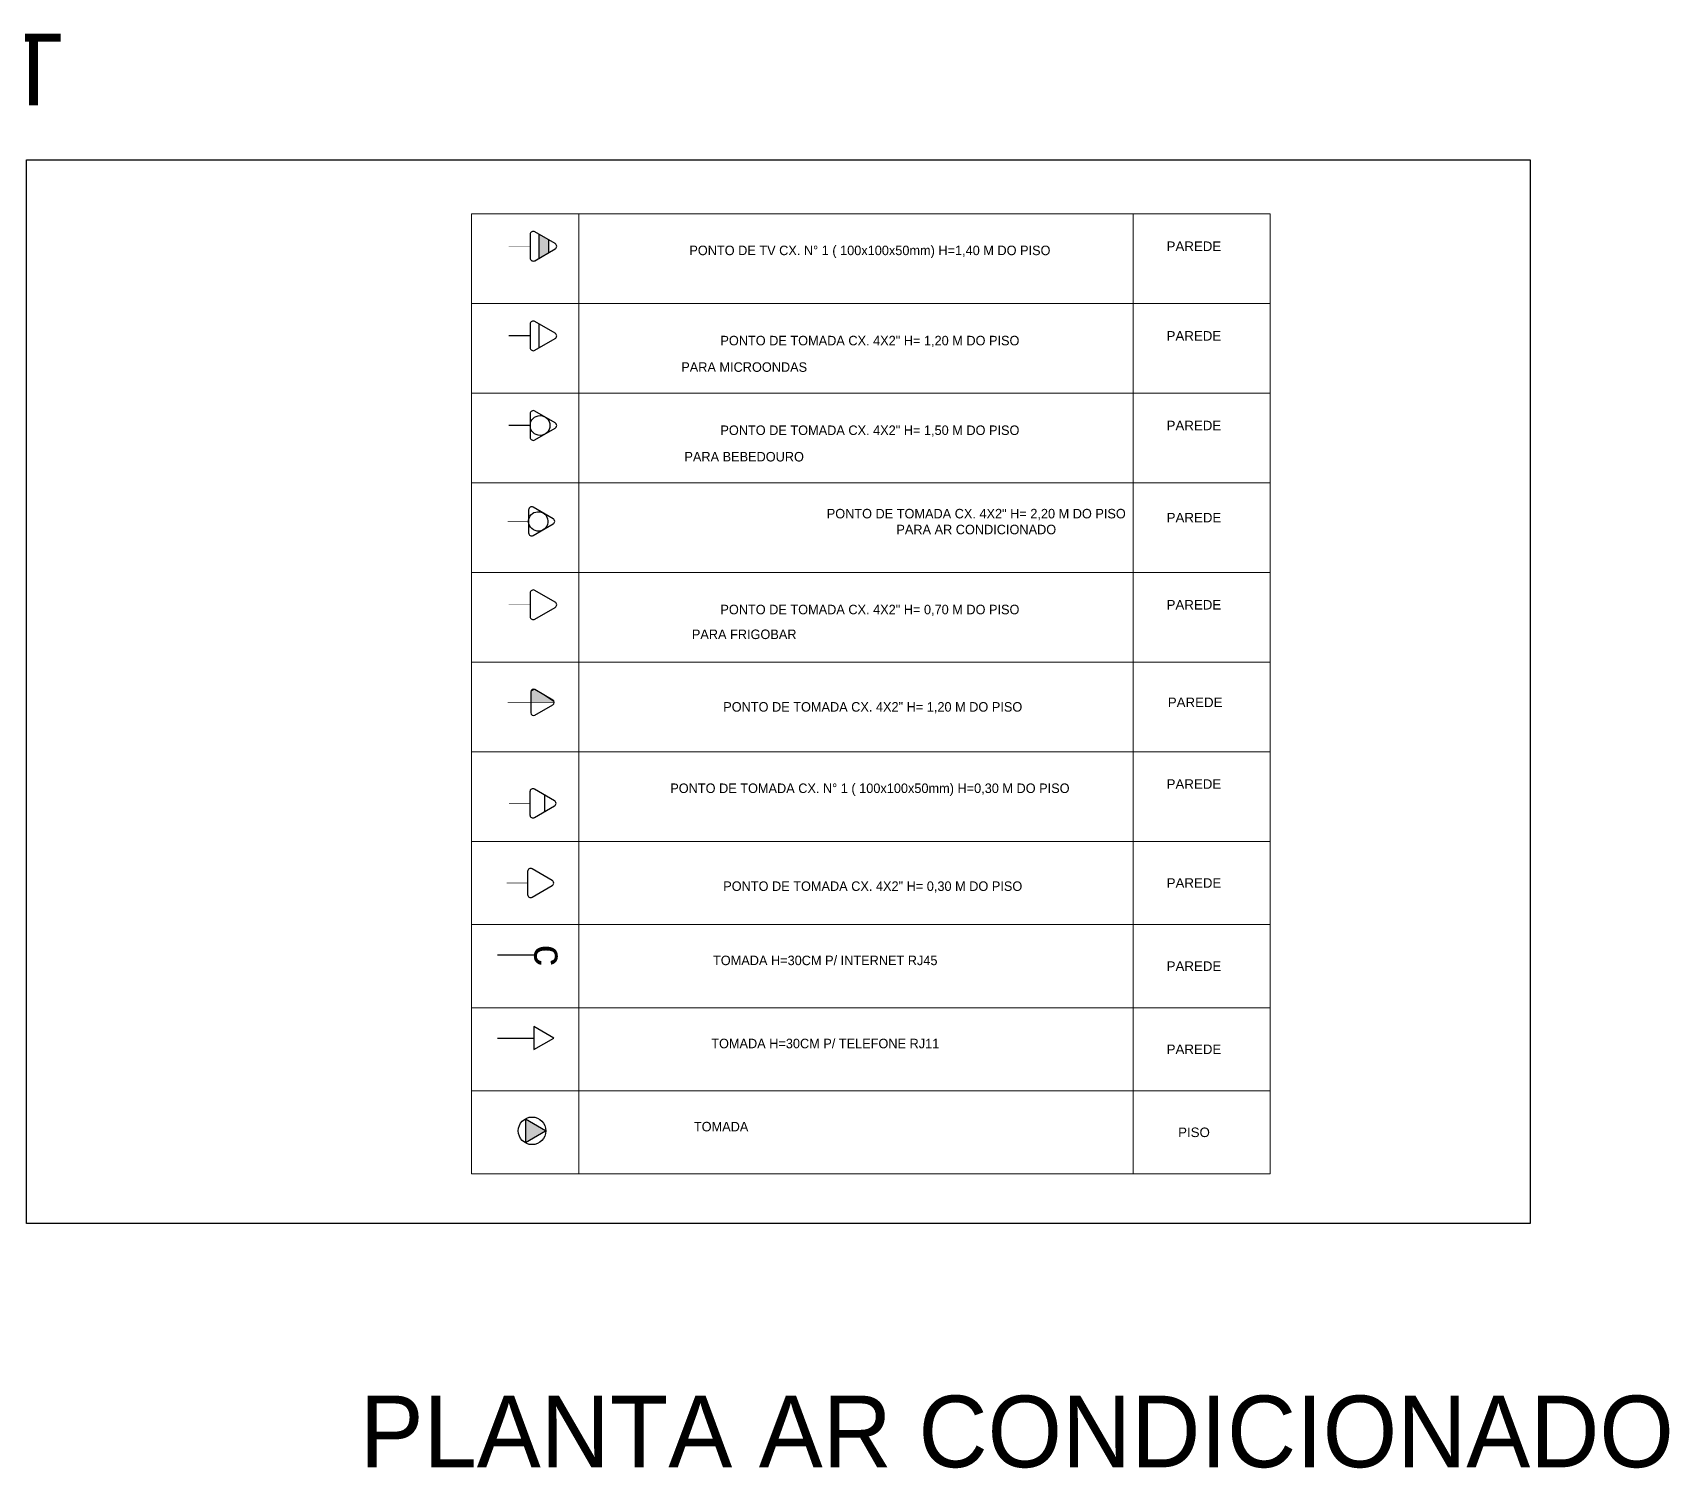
# Model space of a CAD drawing. Header units: millimetres. Extents: x 7034 to 7235, y -465 to -380.
# Drawn here: x 7166.27 to 7189.13, y -420.42 to -400.37 of the extents above; entities that cross this region are included whole.
import ezdxf

# ---------------------------------------------------------------- set-up
doc = ezdxf.new("R2010")
doc.units = ezdxf.units.MM
doc.header["$LTSCALE"] = 0.005
doc.linetypes.add('CONTINUO', pattern=[0])
doc.layers.get('0').update_dxf_attribs({"linetype": 'CONTINUO'})
for name, color, linetype in [('- COTAS', 12, 'Continuous'), ('0-TOMADAS', 12, 'Continuous'), ('0-TXT', 7, 'Continuous'), ('A-03', 3, 'Continuous'), ('ALV_5', 5, 'Continuous'), ('ARQ-PEITORIAL', 4, 'Continuous'), ('TEXTO - GERAL', 162, 'Continuous')]:
    doc.layers.add(name, color=color, linetype=linetype)
doc.styles.add('CARIMBO', font='')
doc.styles.add('geometric', font='')
doc.styles.get("Standard").update_dxf_attribs({"font": 'arial.ttf'})
doc.styles.get('CARIMBO').set_extended_font_data('Hammer Thin')
doc.styles.get('geometric').set_extended_font_data('Geometr415 Blk BT')
pattern_1 = [(0, (20.99999999997817, -1.258806656947115), (0, 6.985), [5.08, -1.905]), (90, (20.99999999997817, -1.258806656947115), (-6.985, 4.277078946022131e-16), [5.08, -1.905])]
pattern_2 = [(0, (0, 0), (0, 6.985), [5.08, -1.905]), (90, (0, 0), (-6.985, 4.277078946022131e-16), [5.08, -1.905])]

# ---------------------------------------------------------------- blocks, each defined once
blk = doc.blocks.new('TOMADA-H30')
blk.add_lwpolyline([(-0.1081650502883349, 0.1955384169859826), (0.1081650502883349, 0.1955384169859826, 0.57735026918963), (0.1323829695793393, 0.2374850836522455), (0.02421791946380836, 0.4248324463851532, 0.5773502691896211), (-0.02421791912001936, 0.4248324463851532), (-0.1323829695711538, 0.2374850836667974, 0.5773502693960619)], format="xyb", close=True)
at = {"const_width": 0.005}
blk.add_lwpolyline([(0, 0.1955384169859826), (0, 0)], dxfattribs=at)
blk = doc.blocks.new('2541982')
at = {"layer": '0-TOMADAS', "xscale": 0.6451236243583418, "yscale": 0.6451236243583418, "zscale": 0.6451236243583418, "rotation": 270}
blk.add_blockref('TOMADA-H30', (3218.851892261564, 1440.967562443303), dxfattribs=at)
blk = doc.blocks.new('TOMADA-H150')
blk.add_hatch(color=256).paths.add_polyline_path([(0.03930494480319979, 0.238374280253393), (-0.03930494569229145, 0.238374280253393), (-0.07280433495957485, 0.1803516361034041), (0.0728043339636011, 0.1803516361034041)])
for p, q in [((-0.03930494569229145, 0.238374280253393), (0.03930494480319979, 0.238374280253393)), ((-0.07280433495897774, 0.1803516361034041), (0.0728043339636011, 0.1803516361034041))]:
    blk.add_line(p, q)
for points in [[(-0.07101312625408442, 0.1283759786934314), (0.07101312521392478, 0.1283759786934314, 0.5773502691896301), (0.08691280947522934, 0.1559150396577007), (0.01589968385407788, 0.2789133814531459, 0.5773502691896216), (-0.01589968466793413, 0.2789133814531459), (-0.0869128105094179, 0.1559150396678515, 0.5773502693960619)], [(-0.07101312625408442, 0.1283759786940285), (0.07101312521392478, 0.1283759786940285, 0.57735026918963), (0.08691280947463223, 0.1559150396582978), (0.01589968385407788, 0.2789133814537429, 0.5773502691896211), (-0.01589968466853123, 0.2789133814537429), (-0.0869128105094179, 0.1559150396678515, 0.5773502693960619)]]:
    blk.add_lwpolyline(points, format="xyb", close=True)
at = {"const_width": 0.003282628055213091}
blk.add_lwpolyline([(-5.200798179595226e-10, 0.1283759786940285), (0, 0)], dxfattribs=at)
blk = doc.blocks.new('TOMADA-H115')
for points in [[(-0.06595448239357102, 0.1461178378057574), (0.06595447979739175, 0.1461178378057574, 0.5773502691896301), (0.08072154453581239, 0.1716951442119101), (0.01476706354499374, 0.2859316564741297, 0.5773502691896216), (-0.01476706593184757, 0.2859316564741297), (-0.08072154712723427, 0.1716951442214249, 0.5773502693960619)], [(-0.06595448239357102, 0.146117837806437), (0.06595447979671212, 0.146117837806437, 0.57735026918963), (0.08072154453581239, 0.1716951442119101), (0.01476706354499374, 0.2859316564748093, 0.5773502691896211), (-0.0147670659325272, 0.2859316564748093), (-0.08072154712723427, 0.1716951442214249, 0.5773502693960619)]]:
    blk.add_lwpolyline(points, format="xyb", close=True)
at = {"const_width": 0.003736294894340676}
blk.add_lwpolyline([(-1.193426912225228e-09, 0.2944574252770867), (0, 0)], dxfattribs=at)
for points in [[(-0.06595448218356594, 0.146117837806437), (-0.08072154692946251, 0.171695144201036), (-1.193426912225228e-09, 0.146117837806437), (-1.193426912225228e-09, 0.2944574252764071)], [(-0.08072154692946251, 0.171695144201036), (-1.193426912225228e-09, 0.2944574252764071), (-0.01476706593864385, 0.2859316564632556)], [(-0.08104322723938379, 0.1552267872091911), (-0.08072154692946251, 0.171695144201036), (-0.08298244424297958, 0.16406572511464)], [(-0.08298244424297958, 0.16406572511464), (-0.08072154692946251, 0.171695144201036), (-0.08221165730705587, 0.1683132252988767)], [(-0.08104322723938379, 0.1552267872091911), (-0.08298244424297958, 0.16406572511464), (-0.08265658929785456, 0.1597350555892927)], [(-0.06595448218356594, 0.146117837806437), (-0.08072154692946251, 0.171695144201036), (-0.08104322723938379, 0.1552267872091911)], [(-0.08104322723938379, 0.1552267872091911), (-0.06595448218356594, 0.146117837806437), (-0.07421063159928062, 0.1482498938005356)], [(-0.08104322723938379, 0.1552267872091911), (-0.07421063159928062, 0.1482498938005356), (-0.07820755048132386, 0.1513111608753096)], [(-0.07421063159928062, 0.1482498938005356), (-0.06595448218356594, 0.146117837806437), (-0.07017183872560939, 0.1466476067859472)]]:
    blk.add_solid(points)
blk = doc.blocks.new('tomada piso')
at = {"layer": '- COTAS'}
h = blk.add_hatch(color=3, dxfattribs=at)
h.dxf.hatch_style = 1
h.paths.add_polyline_path([(-153.1453713569628, 1.911867970814459), (-153.1453713569628, 1.661281254570671), (-152.9283568948446, 1.786574612692565)])
at = {"layer": 'TEXTO - GERAL', "color": 3}
for p, q in [((-152.9283568948446, 1.786574612692451), (-153.1453713569628, 1.911867970814345)), ((-153.1453713569628, 1.911867970814345), (-153.1453713569628, 1.661281254570671)), ((-153.1453713569628, 1.661281254570671), (-152.9283568948446, 1.786574612692451))]:
    blk.add_line(p, q, dxfattribs=at)
blk.add_circle((-153.0736576860974, 1.785404912959681), 0.1482487209296371, dxfattribs=at)

msp = doc.modelspace()

# ---------------------------------------------------------------- hatches: boundary and pattern name
at = {"layer": '0-TOMADAS'}
h = msp.add_hatch(dxfattribs=at)
h.set_pattern_fill('ANGLE', color=256)
h.set_pattern_definition([(0, (20.99999999581451, -0.007125321932619499), (0, 6.985), [5.08, -1.905]), (90, (20.99999999581451, -0.007125321932619499), (-6.985, 4.277078946022131e-16), [5.08, -1.905])])
h.paths.add_polyline_path([(7173.341645524395, -404.4353058079549), (7173.284922696085, -404.4025568677145, 0.5773502693947541), (7173.220998350829, -404.4394636056297), (7173.220998350828, -404.7691384316132, 0.5773502689359006), (7173.284922696034, -404.8060451695579), (7173.341645524395, -404.7732962293919)])
h = msp.add_hatch(dxfattribs=at)
h.set_pattern_fill('ANGLE', color=256)
h.set_pattern_definition(pattern_1)
edge = h.paths.add_edge_path()
edge.add_arc((7173.35878350992, -405.8559823166638), 0.1377851549268598, 0, 360)
h = msp.add_hatch(dxfattribs=at)
h.set_pattern_fill('ANGLE', color=256)
h.set_pattern_definition(pattern_2)
h.paths.add_polyline_path([(7173.496568664847, -405.8559823166638, 1), (7173.220998354993, -405.8559823166638, 1)])
h = msp.add_hatch(dxfattribs=at)
h.set_pattern_fill('ANGLE', color=256)
h.set_pattern_definition(pattern_2)
h.paths.add_polyline_path([(7173.496568664847, -405.8559823166638, 1), (7173.220998354993, -405.8559823166638, 1)])
h = msp.add_hatch(dxfattribs=at)
h.set_pattern_fill('ANGLE', color=256)
h.set_pattern_definition(pattern_1)
h.paths.add_polyline_path([(7173.570429244385, -408.3224381747043), (7173.284922470049, -408.1576007614507, 0.5773502693959982), (7173.220998124794, -408.1945074993654), (7173.220998124794, -408.5241823253484, 0.5773502689359008), (7173.284922469999, -408.5610890632927), (7173.570429244334, -408.3962516505647, 0.5773502692381728)])
h = msp.add_hatch(dxfattribs=at)
h.set_pattern_fill('ANGLE', color=256)
h.set_pattern_definition(pattern_2)
h.paths.add_polyline_path([(7173.560851091889, -411.0958708864874), (7173.42057692592, -411.0148835588896), (7173.420576925909, -411.2493897590694), (7173.560851091839, -411.1684024317516, 0.5773502692378479)])

# ---------------------------------------------------------------- linework, layer by layer
msp.add_lwpolyline([(7187.186360902482, -402.1476850876529), (7187.186360902482, -416.9976850876355), (7166.186360902504, -416.9976850876355), (7166.186360902504, -402.1476850876529)], close=True)
for p, q in [((7173.341645524395, -404.4353058079554), (7173.341645524395, -404.7732962293911)), ((7173.42057692592, -411.0148835588897), (7173.420576925909, -411.2493897590696))]:
    msp.add_line(p, q, dxfattribs=at)
for points in [[(7173.220998350828, -404.43946360563), (7173.220998350828, -404.7691384316125, 0.5773502691896301), (7173.284922696062, -404.806045169542), (7173.570429470397, -404.6412077568126, 0.5773502691896216), (7173.570429470397, -404.5673942809552), (7173.284922696085, -404.4025568677145, 0.5773502693960619)], [(7173.220998350829, -404.43946360563), (7173.220998350829, -404.7691384316125, 0.57735026918963), (7173.284922696063, -404.8060451695405), (7173.570429470398, -404.6412077568126, 0.5773502691896211), (7173.570429470398, -404.5673942809538), (7173.284922696085, -404.4025568677145, 0.5773502693960619)], [(7173.220998354992, -405.6911449035414), (7173.220998354992, -406.020819729524, 0.5773502691896301), (7173.284922700225, -406.0577264674534), (7173.570429474561, -405.892889054724, 0.5773502691896216), (7173.570429474561, -405.8190755788667), (7173.284922700249, -405.6542381656259, 0.5773502693960619)], [(7173.220998354993, -405.6911449035414), (7173.220998354993, -406.020819729524, 0.57735026918963), (7173.284922700227, -406.057726467452), (7173.570429474562, -405.892889054724, 0.5773502691896211), (7173.570429474562, -405.8190755788652), (7173.284922700249, -405.6542381656259, 0.5773502693960619)], [(7173.220998124794, -408.1945074993659), (7173.220998124794, -408.5241823253485, 0.57735026918963), (7173.284922470028, -408.5610890632765), (7173.570429244362, -408.3962516505485, 0.5773502691896211), (7173.570429244362, -408.3224381746898), (7173.284922470049, -408.1576007614504, 0.5773502693960619)]]:
    msp.add_lwpolyline(points, format="xyb", close=True, dxfattribs=at)
for points in [[(7173.220998350829, -404.6043010186212), (7172.92300887354, -404.6043010198285)], [(7173.220998354993, -405.8559823165327), (7172.923008877704, -405.8559823177399)]]:
    msp.add_lwpolyline(points, dxfattribs=at)
at = {"layer": '0-TOMADAS', "const_width": 0.007619716930370658}
msp.add_lwpolyline([(7173.220998124794, -408.3593449123571), (7172.923008647504, -408.3593449135644)], dxfattribs=at)
at = {"layer": '0-TOMADAS'}
msp.add_circle((7173.35878350992, -405.8559823166638), 0.1377851549268598, dxfattribs=at)
msp.add_ellipse((7173.333927778383, -407.194922106364), major_axis=(-0.1174932401166367, 0.06783475390521752), ratio=0.999999998362809, dxfattribs=at)
at = {"layer": '0-TXT', "lineweight": 0}
for points in [[(7172.40141368181, -402.902313537852), (7183.556178824731, -402.9023135007481), (7183.556178824731, -404.1539947986601), (7172.40141368181, -404.1539948357634)], [(7172.401413685973, -404.1539948728665), (7183.556178828894, -404.1539948357626), (7183.556178828894, -405.4056761336746), (7172.401413685973, -405.4056761707779)], [(7172.401413690137, -405.4056761707779), (7183.556178833058, -405.405676133674), (7183.556178833058, -406.657357431586), (7172.401413690137, -406.6573574686893)], [(7172.401413243922, -406.6573575057924), (7183.556178846034, -406.6573575057924), (7183.556178846769, -407.90903874805), (7172.401413244657, -407.90903874805)], [(7172.401413459937, -407.9090387666019), (7183.556178602859, -407.909038729498), (7183.556178602859, -409.16072002741), (7172.401413459937, -409.1607200645133)], [(7172.401413459937, -409.1607200645128), (7183.556178832452, -409.160720752292), (7183.556178832452, -410.412402050204), (7172.401413459937, -410.4124013624241)], [(7172.40141338276, -410.4124013624241), (7183.556178755276, -410.4124020502033), (7183.556178755276, -411.6640833481153), (7172.40141338276, -411.6640826603354)], [(7172.401413612355, -411.6640832793365), (7183.556178755276, -411.6640832051297), (7183.556178755276, -412.8246954953748), (7172.401413612355, -412.8246955695816)], [(7172.401413612961, -412.8246955695816), (7183.556178755882, -412.8246954953748), (7183.556178755882, -413.9853077856199), (7172.401413612961, -413.9853078598267)], [(7172.401413620681, -413.9853078598267), (7183.556178763602, -413.9853077856199), (7183.556178763602, -415.145920075865), (7172.401413620681, -415.1459201500718)], [(7172.401413099895, -415.1459203888536), (7183.556178242816, -415.1459203146468), (7183.556178242816, -416.3065326048919), (7172.401413099895, -416.3065326790987)], [(7172.401413628402, -415.1459201500718), (7183.556178771323, -415.145920075865), (7183.556178771323, -416.3065323661102), (7172.401413628402, -416.306532440317)]]:
    msp.add_lwpolyline(points, close=True, dxfattribs=at)
for points in [[(7173.902415753381, -402.9023135328593), (7173.902415753381, -404.1539948307707)], [(7181.643296448049, -402.9023135328587), (7181.643296448049, -404.1539948307705)], [(7173.902415294495, -403.1233825084141), (7173.902415294495, -404.1539947986603)], [(7181.64226543214, -403.1233825084141), (7181.64226543214, -404.1539947986603)], [(7173.902415987443, -404.1539949049758), (7173.902415987443, -405.4056762028872)], [(7181.64329668211, -404.1539949049752), (7181.64329668211, -405.405676202887)], [(7173.902415991606, -405.4056762028872), (7173.902415991606, -406.6573575007986)], [(7181.643296686274, -405.4056762028866), (7181.643296686274, -406.6573575007984)], [(7173.90241553272, -406.6573575057924), (7173.90241553272, -407.9090387666008)], [(7181.642265670364, -406.6573575057924), (7181.642265670364, -407.9090387666008)], [(7173.902415531811, -407.9090387616092), (7173.902415531811, -409.1607200595205)], [(7181.643296226481, -407.9090387616085), (7181.643296226481, -409.1607200595204)], [(7173.902415761406, -409.1607207522925), (7173.902415761406, -410.4124021931893)], [(7181.643296456074, -409.1607207522925), (7181.643296456074, -410.412402050204)], [(7173.90241568423, -410.4124020502039), (7173.90241568423, -411.6640834911006)], [(7181.643296378898, -410.4124020502039), (7181.643296378898, -411.6640833481153)], [(7173.90241568423, -411.6640832051297), (7173.90241568423, -412.824695495376)], [(7181.643296378898, -411.6640833481147), (7181.643296378898, -412.8246954953748)], [(7173.902415684835, -412.8246954953748), (7173.902415684835, -413.9853077856212)], [(7181.643296379503, -412.8246956383599), (7181.643296379503, -413.9853077856199)], [(7173.902415692555, -413.9853077856199), (7173.902415692555, -415.1459200758663)], [(7181.643296387223, -413.985307928605), (7181.643296387223, -415.145920075865)], [(7173.902415171769, -415.1459203146468), (7173.902415171769, -416.3065326048932)], [(7173.902415700277, -415.145920075865), (7173.902415700277, -416.3065323661114)], [(7181.643295866437, -415.1459204576319), (7181.643295866437, -416.3065326048919)], [(7181.643296394945, -415.1459202188501), (7181.643296394945, -416.3065323661102)]]:
    msp.add_lwpolyline(points, dxfattribs=at)
at = {"layer": 'A-03'}
for p, q in [((7172.762443057969, -413.2489331494549), (7173.274382216845, -413.2489331494549)), ((7172.762443065689, -414.4095454397), (7173.274382224565, -414.4095454397))]:
    msp.add_line(p, q, dxfattribs=at)
msp.add_lwpolyline([(7173.552376407448, -414.4095454397), (7173.274382224563, -414.2490454233779), (7173.274382224563, -414.5700454560221)], close=True, dxfattribs=at)

# ---------------------------------------------------------------- block references
at = {"xscale": 2.321224580491202, "yscale": 2.321224580491202, "zscale": 2.321224580491202}
for p in [(-298.7534589247255, -3755.941462292735), (-298.7855944233336, -3757.053714439346)]:
    msp.add_blockref('2541982', p, dxfattribs=at)
at = {"layer": '0-TOMADAS', "rotation": 270}
for name, p, xscale, yscale, zscale in [('TOMADA-H150', (7172.923008869377, -403.352619684814), 2.321224580491202, 2.321224580491202, 2.321224580491202), ('TOMADA-H30', (7172.906275894314, -407.194922106364), 1.497476814316156, 1.497476814316156, 1.497476814316156), ('TOMADA-H115', (7172.906276110331, -409.7215614034401), 2.210690076658288, 2.210690076658288, 2.210690076658288)]:
    msp.add_blockref(name, p, dxfattribs=dict(at, xscale=xscale, yscale=yscale, zscale=zscale))
at = {"layer": 'ALV_5', "xscale": 1.3, "yscale": 1.3, "zscale": 1.3}
msp.add_blockref('tomada piso', (7372.243332205933, -418.0256730097439), dxfattribs=at)

# ---------------------------------------------------------------- texts
at = {"layer": '0-TXT', "char_height": 0.1328808432888037, "attachment_point": 5, "style": 'CARIMBO'}
for s, insert, width in [('PONTO DE TV CX. N%%D 1 ( 100x100x50mm) H=1,40 M DO PISO', (7177.965817009612, -403.4309912395899), 8.438467018554746), ('{\\fArial|b0|i0|c0|p34;PAREDE}', (7182.490555330112, -403.3526196829748), 8.438467018554746), ('PONTO DE TOMADA CX. 4X2" H= 1,20 M DO PISO', (7177.965817013775, -404.6826725746044), 8.438467018554746), ('{\\fArial|b0|i0|c0|p34;PAREDE}', (7182.490555334276, -404.6043010179893), 8.438467018554746), (' PARA MICROONDAS', (7176.185242358911, -405.0410688677266), 8.438467018554746), ('PONTO DE TOMADA CX. 4X2" H= 1,50 M DO PISO', (7177.965817017939, -405.9343538725158), 8.438467018554746), ('{\\fArial|b0|i0|c0|p34;PAREDE}', (7182.49055533844, -405.8559823159007), 8.438467018554746), (' PARA BEBEDOURO', (7176.185242363074, -406.292750165638), 8.438467018554746), ('PONTO DE TOMADA CX. 4X2" H= 2,20 M DO PISO\\PPARA AR CONDICIONADO', (7179.451068343004, -407.1983397839729), 8.438467018554746), ('{\\fArial|b0|i0|c0|p34;PAREDE}', (7182.491585200466, -407.1422565123972), 8.438467018554746), ('PONTO DE TOMADA CX. 4X2" H= 0,70 M DO PISO', (7177.965816787741, -408.4377164683404), 8.438467018554746), ('{\\fArial|b0|i0|c0|p34;PAREDE}', (7182.490555108241, -408.3593449117253), 8.438467018554746), (' PARA FRIGOBAR', (7176.185242363074, -408.7725269367156), 8.438467018554746), ('PONTO DE TOMADA CX. 4X2" H= 1,20 M DO PISO', (7178.005288459774, -409.7971101689893), 8.438467018554746), ('{\\fArial|b0|i0|c0|p34;PAREDE}', (7182.507282905946, -409.7215614012487), 8.438467018554746), ('PONTO DE TOMADA CX. N%%D 1 ( 100x100x50mm) H=0,30 M DO PISO', (7177.965817017636, -410.9410798999199), 8.438467018554746), ('{\\fArial|b0|i0|c0|p34;PAREDE}', (7182.490555338137, -410.8627083433047), 8.438467018554746), ('PONTO DE TOMADA CX. 4X2" H= 0,30 M DO PISO', (7178.005288382597, -412.3004727648116), 8.438467018554746), ('{\\fArial|b0|i0|c0|p34;PAREDE}', (7182.491585817679, -412.2443893502526), 8.438467018554746), ('{\\fArial|b0|i0|c0|p34;PAREDE}', (7182.491585818285, -413.4050014975126), 8.438467018554746), ('{\\fArial|b0|i0|c0|p34;PAREDE}', (7182.491585826005, -414.565613851978), 8.438467018554746), ('{\\fArial|b0|i0|c0|p34;PISO}', (7182.491585826005, -415.7262260780029), 2.560608547666578)]:
    msp.add_mtext(s, dxfattribs=dict(at, insert=insert, width=width))
for s, insert in [('TOMADA H=30CM P/ INTERNET RJ45', (7177.342061461137, -413.3256358826466)), ('TOMADA H=30CM P/ TELEFONE RJ11', (7177.342061476578, -414.4862482271266)), ('TOMADA  ', (7175.887668733763, -415.6468604631369))]:
    msp.add_mtext_dynamic_manual_height_columns(s, width=4.572195365833503, gutter_width=12.5, heights=[0], dxfattribs=dict(at, insert=insert))
at = {"layer": 'A-03'}
msp.add_text('c', height=0.4220957278012643, rotation=270, dxfattribs=at).set_placement((7173.277946540169, -413.1072024270912))
at = {"layer": 'ARQ-PEITORIAL', "char_height": 1, "attachment_point": 1, "style": 'geometric'}
for s, width, insert in [('PLANTA TELEFONE E INTERNET', 22.44263805989158, (7145.73885770878, -400.3866211501503)), ('PLANTA AR CONDICIONADO', 20.77177208593275, (7170.840835759274, -419.4020195232432))]:
    msp.add_mtext_dynamic_manual_height_columns(s, width=width, gutter_width=12.5, heights=[0], dxfattribs=dict(at, insert=insert))

doc.saveas('drawing.dxf')
